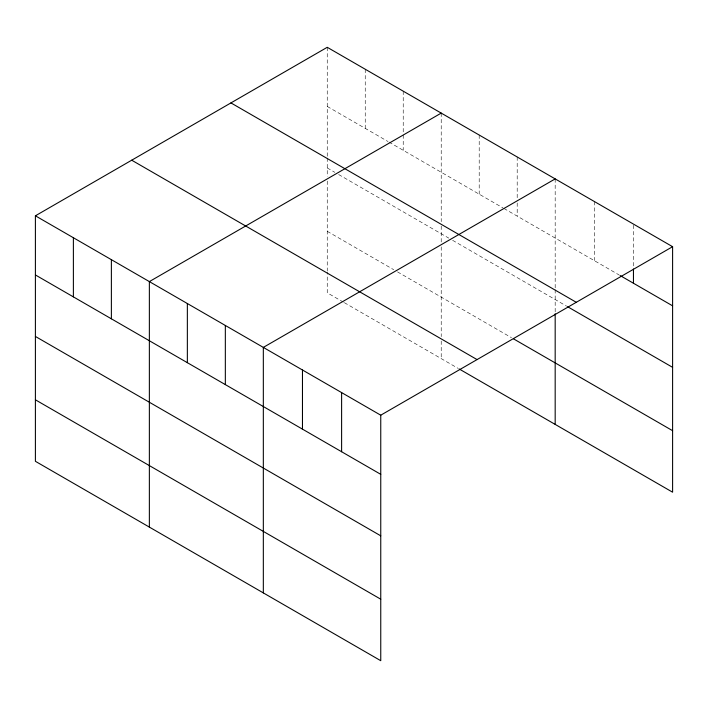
<?xml version="1.0" encoding="UTF-8"?>
<svg xmlns="http://www.w3.org/2000/svg" width="708" height="708" viewBox="0 0 708 708"><rect width="100%" height="100%" fill="white"/><g stroke="black" fill="none" stroke-linecap="round" stroke-linejoin="round"><path stroke-width="0.53" stroke-dasharray="3.54 2.66" d="M327.246 106.448L388.028 141.538M388.984 142.087L502.945 207.887M503.892 208.435L619.137 274.969M327.246 167.946L334.849 172.336M338.645 174.531L448.81 238.136M452.616 240.322L566.639 306.157M327.246 231.312L393.728 269.695M397.524 271.89L511.495 337.681M343.398 302.13L327.246 292.811L327.246 271.943M344.345 302.679L458.306 368.479M633.456 225.188L633.456 266.81M594.322 201.497L594.322 260.641M555.178 178.903L555.178 288.563M555.178 289.661L555.178 312.653M517.194 156.972L517.194 198.585M517.194 202.966L517.194 216.108M479.201 135.033L479.201 194.178M441.217 113.103L441.217 221.666M441.217 226.056L441.217 242.481M441.217 246.853L441.217 336.645M441.217 341.035L441.217 358.602M403.224 91.173L403.224 133.883M403.224 134.98L403.224 150.317M365.24 69.242L365.24 128.378M327.246 47.303L327.246 156.964M327.246 158.061L327.246 176.69M327.246 181.062L327.246 270.845"/><path stroke-width="1.06" d="M35.4 215.807L380.754 415.189L380.754 660.697L35.4 461.306L35.4 215.807L327.246 47.303L672.6 246.694L672.6 492.193L459.262 369.027M441.217 113.103L149.361 281.598L149.361 527.106M555.178 178.903L263.332 347.398L263.332 592.906M380.754 415.189L672.6 246.694M620.093 275.527L672.6 305.838M230.941 102.908L576.285 302.298M567.595 306.706L672.6 367.337M513.397 338.778L672.6 430.694M131.715 160.203L477.059 359.584M35.4 274.952L380.754 474.333M35.4 336.45L380.754 535.832M35.4 399.808L380.754 599.198M633.456 269.005L633.456 283.235M555.178 313.741L555.178 424.402M341.61 392.595L341.61 451.739M302.466 370.001L302.466 429.137M225.339 325.468L225.339 384.612M187.355 303.537L187.355 362.682M111.377 259.668L111.377 318.812M73.384 237.738L73.384 296.882"/></g></svg>
